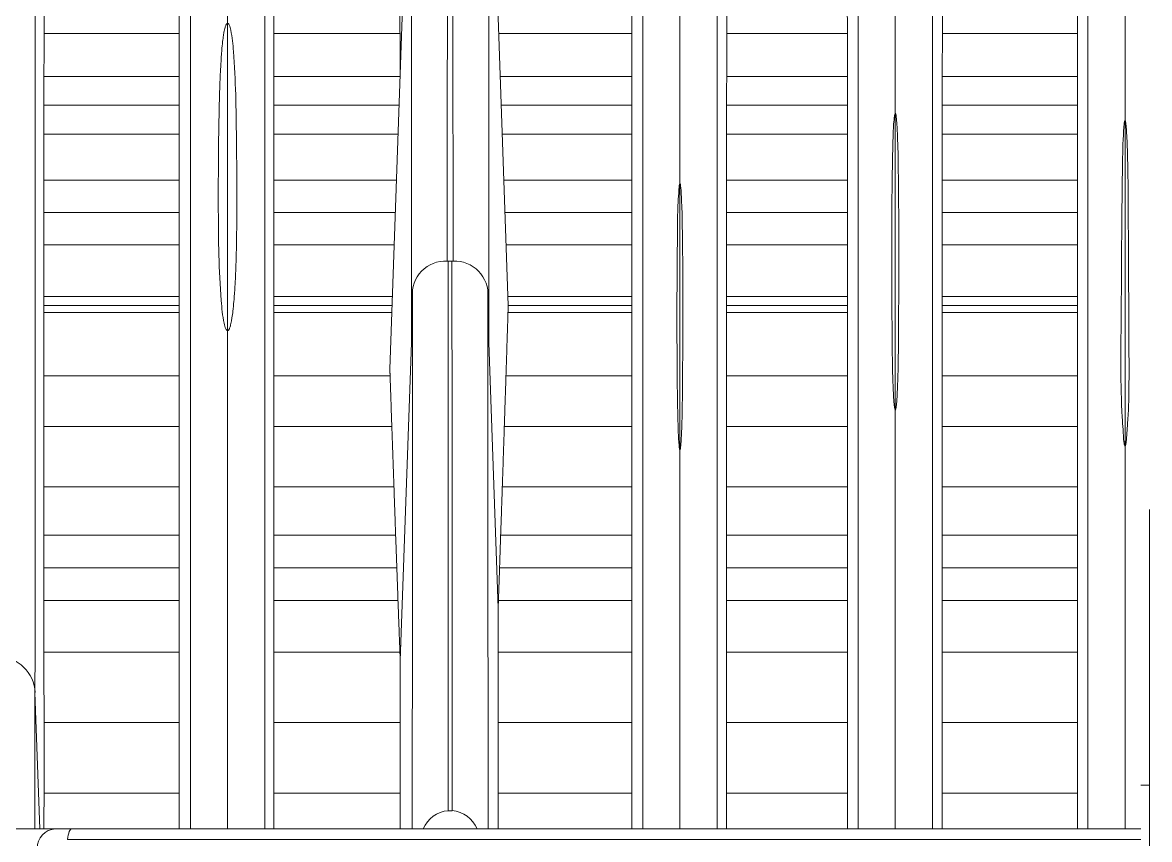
# Model space of a CAD drawing. Extents: x 9.3 to 87, y 1.1 to 68.8.
# Drawn here: x 36.271 to 37.841, y 60.693 to 61.831 of the extents above; entities that cross this region are included whole.
import ezdxf

# ---------------------------------------------------------------- set-up
doc = ezdxf.new("R2010")
doc.units = 0
doc.header["$MEASUREMENT"] = 0
doc.linetypes.add('SLD-Solid', pattern=[0])
doc.layers.add('OBJECT', color=7, linetype='CONTINUOUS')

msp = doc.modelspace()

# ---------------------------------------------------------------- linework, layer by layer
at = {"layer": 'OBJECT', "linetype": 'SLD-Solid', "lineweight": 15}
for p, q in [((36.7825, 61.3486), (36.8132, 62.2257)), ((36.9199, 62.2257), (36.9474, 61.4372)), ((36.5565, 61.402), (36.5565, 61.8303)), ((36.301, 61.8161), (36.4891, 61.8161)), ((36.621, 61.8161), (36.7967, 61.8161)), ((36.9342, 61.8161), (37.1194, 61.8161)), ((37.2518, 61.8161), (37.4198, 61.8161)), ((37.5521, 61.8161), (37.7401, 61.8161)), ((36.3008, 61.7559), (36.4891, 61.7559)), ((36.6209, 61.7559), (36.7968, 61.7559)), ((36.9363, 61.7559), (37.1195, 61.7559)), ((37.2517, 61.7559), (37.4199, 61.7559)), ((37.552, 61.7559), (37.7402, 61.7559)), ((36.3007, 61.7162), (36.4891, 61.7162)), ((36.6209, 61.7162), (36.7954, 61.7162)), ((36.9377, 61.7162), (37.1196, 61.7162)), ((37.2516, 61.7162), (37.4199, 61.7162)), ((37.5519, 61.7162), (37.7403, 61.7162)), ((37.4865, 61.705), (37.4865, 61.2913)), ((37.8065, 61.6948), (37.8065, 61.2471)), ((36.3007, 61.6757), (36.4892, 61.6757)), ((36.6209, 61.6757), (36.794, 61.6757)), ((36.9391, 61.6757), (37.1196, 61.6757)), ((37.2516, 61.6757), (37.42, 61.6757)), ((37.5519, 61.6757), (37.7403, 61.6757)), ((36.3006, 61.6116), (36.4892, 61.6116)), ((36.6209, 61.6116), (36.7917, 61.6116)), ((36.9414, 61.6116), (37.1197, 61.6116)), ((37.1865, 61.6071), (37.1865, 61.2359)), ((37.2516, 61.6116), (37.42, 61.6116)), ((37.5518, 61.6116), (37.7404, 61.6116)), ((36.3006, 61.5668), (36.4892, 61.5668)), ((36.6209, 61.5668), (36.7902, 61.5668)), ((36.9429, 61.5668), (37.1197, 61.5668)), ((37.2515, 61.5668), (37.42, 61.5668)), ((37.5518, 61.5668), (37.7404, 61.5668)), ((36.3006, 61.5214), (36.4892, 61.5214)), ((36.6208, 61.5214), (36.7886, 61.5214)), ((36.9445, 61.5214), (37.1197, 61.5214)), ((37.2515, 61.5214), (37.42, 61.5214)), ((37.5518, 61.5214), (37.7404, 61.5214)), ((36.864, 61.499), (36.8691, 61.499)), ((36.3006, 61.4497), (36.4892, 61.4497)), ((36.6208, 61.4497), (36.7861, 61.4497)), ((36.947, 61.4497), (37.1197, 61.4497)), ((37.2515, 61.4497), (37.42, 61.4497)), ((37.5518, 61.4497), (37.7404, 61.4497)), ((36.3006, 61.4371), (36.4892, 61.4371)), ((36.6208, 61.4371), (36.7856, 61.4371)), ((36.9474, 61.4371), (37.1197, 61.4371)), ((37.2515, 61.4371), (37.42, 61.4371)), ((37.5518, 61.4371), (37.7404, 61.4371)), ((36.3006, 61.4272), (36.4892, 61.4272)), ((36.6208, 61.4272), (36.7853, 61.4272)), ((36.9471, 61.4272), (37.1197, 61.4272)), ((37.2515, 61.4272), (37.42, 61.4272)), ((37.5518, 61.4272), (37.7404, 61.4272)), ((36.7971, 60.9419), (36.8126, 61.3854)), ((36.9205, 61.3854), (36.9334, 61.0156)), ((36.3007, 61.3392), (36.4892, 61.3392)), ((36.6208, 61.3392), (36.7829, 61.3392)), ((36.9443, 61.3392), (37.1197, 61.3392)), ((37.2515, 61.3392), (37.42, 61.3392)), ((37.5518, 61.3392), (37.7404, 61.3392)), ((36.3007, 61.2687), (36.4892, 61.2687)), ((36.6208, 61.2687), (36.7853, 61.2687)), ((36.942, 61.2687), (37.1197, 61.2687)), ((37.2515, 61.2687), (37.42, 61.2687)), ((37.5518, 61.2687), (37.7404, 61.2687)), ((37.8065, 61.2471), (37.8065, 61.2411)), ((36.3008, 61.1843), (36.4892, 61.1843)), ((36.6208, 61.1843), (36.7883, 61.1843)), ((36.9392, 61.1843), (37.1197, 61.1843)), ((37.2515, 61.1843), (37.42, 61.1843)), ((37.5518, 61.1843), (37.7404, 61.1843)), ((37.8405, 60.4527), (37.8405, 61.1527)), ((36.3008, 61.1172), (36.4892, 61.1172)), ((36.6208, 61.1172), (36.7906, 61.1172)), ((36.9369, 61.1172), (37.1197, 61.1172)), ((37.2515, 61.1172), (37.42, 61.1172)), ((37.5518, 61.1172), (37.7404, 61.1172)), ((36.3008, 61.0718), (36.4892, 61.0718)), ((36.6208, 61.0718), (36.7923, 61.0718)), ((36.9354, 61.0718), (37.1197, 61.0718)), ((37.2516, 61.0718), (37.42, 61.0718)), ((37.5518, 61.0718), (37.7403, 61.0718)), ((36.3008, 61.0262), (36.4892, 61.0262)), ((36.6209, 61.0262), (36.7939, 61.0262)), ((36.9338, 61.0262), (37.1197, 61.0262)), ((37.2516, 61.0262), (37.42, 61.0262)), ((37.5518, 61.0262), (37.7403, 61.0262)), ((36.3008, 60.9541), (36.4891, 60.9541)), ((36.6209, 60.9541), (36.7966, 60.9541)), ((36.9334, 60.9541), (37.1197, 60.9541)), ((37.2516, 60.9541), (37.42, 60.9541)), ((37.5519, 60.9541), (37.7403, 60.9541)), ((36.295, 60.7082), (36.2883, 60.8978)), ((36.3009, 60.8564), (36.4891, 60.8564)), ((36.6209, 60.8564), (36.7971, 60.8564)), ((36.9335, 60.8564), (37.1196, 60.8564)), ((37.2516, 60.8564), (37.42, 60.8564)), ((37.5519, 60.8564), (37.7403, 60.8564)), ((37.8405, 60.8647), (37.8405, 60.7796)), ((37.8285, 60.769), (37.8405, 60.769)), ((36.3009, 60.7577), (36.489, 60.7577)), ((36.621, 60.7577), (36.797, 60.7577)), ((36.9335, 60.7577), (37.1196, 60.7577)), ((37.2516, 60.7577), (37.4199, 60.7577)), ((37.5519, 60.7577), (37.7403, 60.7577)), ((36.8694, 60.7333), (36.8637, 60.7333)), ((36.3398, 60.7082), (37.8285, 60.7082)), ((37.8285, 60.6932), (36.3334, 60.6932))]:
    msp.add_line(p, q, dxfattribs=at)
at = {"layer": 'OBJECT', "linetype": 'SLD-Solid', "lineweight": 15, "flags": 128}
for points in [[(36.8137, 60.7082), (36.8137, 60.716), (36.8139, 61.0348), (36.814, 61.2337), (36.8141, 61.428), (36.8141, 61.428), (36.8141, 61.428)], [(36.3334, 60.6932), (36.334, 60.6965), (36.3346, 60.6994), (36.3353, 60.702), (36.3361, 60.7042), (36.337, 60.7059), (36.3379, 60.7072), (36.3388, 60.708), (36.3398, 60.7082)]]:
    msp.add_lwpolyline(points, dxfattribs=at)
at = {"layer": 'OBJECT', "linetype": 'SLD-Solid', "lineweight": 15}
for centre, radius, start, end in [((39.6305, 58.505), 5.5875, 120.603, 147.3556), ((36.8599, 61.453), 0.046, 86.8597, 185.1949), ((36.8728, 61.4526), 0.0464, 355.3074, 92.6376), ((37.8065, 61.1656), 0.0815, 89.9997, 91.1507), ((37.8065, 61.1656), 0.0815, 88.8496, 90), ((36.2362, 60.8958), 0.0522, 2.1743, 89.646), ((36.8664, 60.6932), 0.0402, 93.875, 158.0768), ((36.8659, 60.6922), 0.0413, 22.8209, 85.1126), ((36.3189, 60.6806), 0.0277, 94.245, 179.5168)]:
    msp.add_arc(centre, radius, start, end, dxfattribs=at)
for points, knots in [([(37.5385, 62.9881), (37.5385, 62.9734), (37.5385, 62.9445), (37.5385, 62.8602), (37.5385, 62.7487), (37.5385, 62.6186), (37.5384, 62.4922), (37.5384, 62.343), (37.5384, 62.1642), (37.5384, 61.9626), (37.5384, 61.7147), (37.5383, 61.4055), (37.5383, 61.054), (37.5383, 60.8153), (37.5383, 60.7082)], [0, 0, 0, 0, 0.081177, 0.159217, 0.232708, 0.300406, 0.362349, 0.419558, 0.50233, 0.578909, 0.650985, 0.773644, 0.898475, 1, 1, 1, 1]), ([(37.7548, 60.7082), (37.7548, 60.7844), (37.7548, 60.9644), (37.7548, 61.2344), (37.7547, 61.5186), (37.7547, 61.7947), (37.7547, 62.0333), (37.7547, 62.2445), (37.7547, 62.4231), (37.7547, 62.5924), (37.7546, 62.7525), (37.7546, 62.8866), (37.7546, 62.9465), (37.7546, 62.9767)], [0, 0, 0, 0, 0.077932, 0.184108, 0.285308, 0.387055, 0.49457, 0.569928, 0.649851, 0.733699, 0.820681, 0.90968, 1, 1, 1, 1]), ([(37.4348, 60.7082), (37.4348, 60.7854), (37.4348, 60.9672), (37.4347, 61.2402), (37.4347, 61.528), (37.4347, 61.7713), (37.4347, 61.977), (37.4347, 62.1528), (37.4347, 62.3334), (37.4346, 62.5103), (37.4346, 62.6174), (37.4346, 62.6739)], [0, 0, 0, 0, 0.099873, 0.2355, 0.365637, 0.497369, 0.584163, 0.675797, 0.773785, 0.880649, 1, 1, 1, 1]), ([(36.5048, 60.7082), (36.5048, 60.7718), (36.5048, 60.9268), (36.5048, 61.1566), (36.5048, 61.3925), (36.5048, 61.606), (36.5048, 61.8065), (36.5048, 61.9891), (36.5048, 62.1479), (36.5048, 62.2873), (36.5048, 62.4203), (36.5048, 62.5179), (36.5048, 62.5819), (36.5048, 62.5901), (36.5048, 62.5943)], [0, 0, 0, 0, 0.066356, 0.161917, 0.250698, 0.333003, 0.414637, 0.501472, 0.574865, 0.652844, 0.735333, 0.821362, 0.909911, 1, 1, 1, 1]), ([(36.6083, 62.5943), (36.6083, 62.5905), (36.6083, 62.583), (36.6083, 62.5244), (36.6083, 62.4354), (36.6083, 62.3117), (36.6083, 62.1799), (36.6083, 62.0412), (36.6083, 61.8964), (36.6083, 61.7353), (36.6083, 61.5588), (36.6083, 61.3542), (36.6083, 61.1286), (36.6083, 60.9114), (36.6083, 60.7665), (36.6083, 60.7082)], [0, 0, 0, 0, 0.08602, 0.170676, 0.253119, 0.332476, 0.407805, 0.478951, 0.545935, 0.608976, 0.68551, 0.763919, 0.848697, 0.939215, 1, 1, 1, 1]), ([(37.1348, 60.7082), (37.1348, 60.7776), (37.1348, 60.9454), (37.1347, 61.2013), (37.1347, 61.4764), (37.1347, 61.7266), (37.1347, 61.9557), (37.1347, 62.1714), (37.1346, 62.3903), (37.1346, 62.5141), (37.1346, 62.5789)], [0, 0, 0, 0, 0.094349, 0.228152, 0.359405, 0.493317, 0.604407, 0.724289, 0.855845, 1, 1, 1, 1]), ([(37.2385, 62.5789), (37.2384, 62.5238), (37.2384, 62.4178), (37.2384, 62.2361), (37.2384, 62.0502), (37.2384, 61.8706), (37.2384, 61.6917), (37.2384, 61.4334), (37.2383, 61.1105), (37.2383, 60.8335), (37.2383, 60.7082)], [0, 0, 0, 0, 0.123187, 0.237244, 0.342546, 0.440387, 0.532893, 0.622018, 0.829104, 1, 1, 1, 1]), ([(36.2883, 60.8978), (36.2884, 60.9983), (36.2884, 61.1959), (36.2884, 61.4603), (36.2884, 61.688), (36.2884, 61.8787), (36.2884, 62.0368), (36.2885, 62.1742), (36.2885, 62.281), (36.2885, 62.3487), (36.2885, 62.3576), (36.2885, 62.3621)], [0, 0, 0, 0, 0.130922, 0.257354, 0.375016, 0.481399, 0.581339, 0.679843, 0.783111, 0.890386, 1, 1, 1, 1]), ([(36.8631, 62.3222), (36.8631, 62.293), (36.863, 62.147), (36.8628, 61.8731), (36.8624, 61.6297), (36.8624, 61.499), (36.8624, 61.499)], [0, 0, 0, 0, 0.10881, 0.544285, 0.999997, 1, 1, 1, 1]), ([(36.8707, 61.499), (36.8707, 61.499), (36.8707, 61.5614), (36.8704, 61.7288), (36.8702, 62.0063), (36.8701, 62.2169), (36.87, 62.3222)], [0, 0, 0, 0, 0.000003, 0.217703, 0.608618, 1, 1, 1, 1]), ([(36.5565, 62.2245), (36.5565, 62.155), (36.5565, 62.0353), (36.5565, 61.8909), (36.5565, 61.8303)], [0, 0, 0, 0, 0.580628, 1, 1, 1, 1]), ([(36.8126, 61.3854), (36.8126, 61.3854), (36.8126, 61.4163), (36.8127, 61.5677), (36.8129, 61.8528), (36.8132, 62.0963), (36.8132, 62.2257), (36.8132, 62.2257)], [0, 0, 0, 0, 0.000003, 0.107059, 0.535369, 0.999998, 1, 1, 1, 1]), ([(36.9199, 62.2257), (36.9199, 62.2257), (36.9199, 62.0866), (36.9202, 61.882), (36.9204, 61.5989), (36.9205, 61.4577), (36.9205, 61.3854), (36.9205, 61.3854)], [0, 0, 0, 0, 0.000002, 0.499459, 0.749669, 0.999997, 1, 1, 1, 1]), ([(37.8065, 61.6948), (37.8065, 61.754), (37.8065, 61.8615), (37.8065, 61.9637), (37.8065, 62.0095)], [0, 0, 0, 0, 0.551649, 1, 1, 1, 1]), ([(37.4865, 61.9892), (37.4865, 61.9367), (37.4865, 61.8441), (37.4865, 61.747), (37.4865, 61.705)], [0, 0, 0, 0, 0.567807, 1, 1, 1, 1]), ([(37.1865, 61.9627), (37.1865, 61.8971), (37.1865, 61.782), (37.1865, 61.6597), (37.1865, 61.6071)], [0, 0, 0, 0, 0.570137, 1, 1, 1, 1]), ([(36.5565, 61.402), (36.5564, 61.402), (36.5562, 61.4021), (36.5557, 61.4023), (36.5549, 61.403), (36.5531, 61.4064), (36.5498, 61.4201), (36.5443, 61.4757), (36.5433, 61.5736), (36.5439, 61.6731), (36.5455, 61.7401), (36.5469, 61.7702), (36.5482, 61.7902), (36.5495, 61.8036), (36.5506, 61.8125), (36.5517, 61.8185), (36.5525, 61.8225), (36.5533, 61.8252), (36.5539, 61.827), (36.5544, 61.8282), (36.5549, 61.829), (36.5553, 61.8296), (36.5557, 61.83), (36.5561, 61.8302), (36.5563, 61.8303), (36.5565, 61.8303), (36.5565, 61.8303)], [0, 0, 0, 0, 0.000522, 0.001189, 0.002443, 0.006959, 0.024865, 0.096172, 0.38105, 0.68937, 0.791599, 0.860055, 0.905918, 0.936663, 0.957291, 0.971145, 0.980463, 0.986744, 0.99099, 0.993874, 0.995846, 0.99721, 0.99864, 0.999214, 0.999697, 1, 1, 1, 1]), ([(36.5565, 61.8303), (36.5566, 61.8303), (36.5568, 61.8303), (36.5572, 61.8301), (36.558, 61.8294), (36.5597, 61.8263), (36.5628, 61.8134), (36.5677, 61.7611), (36.5689, 61.6825), (36.5697, 61.5827), (36.5691, 61.5133), (36.5671, 61.4663), (36.5656, 61.445), (36.5642, 61.4307), (36.5629, 61.4211), (36.5618, 61.4147), (36.5609, 61.4104), (36.5601, 61.4075), (36.5594, 61.4055), (36.5588, 61.4043), (36.5583, 61.4033), (36.5578, 61.4027), (36.5573, 61.4023), (36.557, 61.4021), (36.5567, 61.402), (36.5565, 61.402)], [0, 0, 0, 0, 0.000435, 0.000993, 0.002039, 0.006642, 0.024814, 0.097193, 0.386386, 0.588582, 0.793128, 0.860987, 0.906473, 0.936983, 0.957465, 0.971232, 0.980501, 0.986757, 0.990995, 0.993881, 0.995864, 0.997741, 0.998586, 0.99944, 1, 1, 1, 1]), ([(37.4865, 61.2913), (37.4865, 61.2913), (37.4865, 61.2913), (37.4864, 61.2914), (37.4863, 61.2915), (37.486, 61.2921), (37.4854, 61.2948), (37.4842, 61.3059), (37.4823, 61.3503), (37.4817, 61.4593), (37.4812, 61.5746), (37.4832, 61.6635), (37.4839, 61.6898), (37.4854, 61.7008), (37.4857, 61.7039), (37.4863, 61.7049), (37.4864, 61.705), (37.4865, 61.705), (37.4865, 61.705), (37.4865, 61.705)], [0, 0, 0, 0, 0.000092, 0.000213, 0.000438, 0.001219, 0.004987, 0.019957, 0.079767, 0.318941, 0.797168, 0.916846, 0.976689, 0.991651, 0.999148, 0.999618, 0.999855, 0.999953, 1, 1, 1, 1]), ([(37.4865, 61.705), (37.4865, 61.705), (37.4866, 61.705), (37.4866, 61.705), (37.4867, 61.705), (37.4867, 61.7049), (37.4868, 61.7048), (37.4869, 61.7046), (37.4871, 61.7042), (37.4877, 61.7019), (37.4887, 61.6918), (37.4901, 61.6661), (37.4916, 61.5784), (37.4914, 61.4631), (37.4909, 61.3531), (37.489, 61.3067), (37.4878, 61.2951), (37.4871, 61.2922), (37.4868, 61.2915), (37.4867, 61.2914), (37.4866, 61.2913), (37.4866, 61.2913), (37.4865, 61.2913)], [0, 0, 0, 0, 0.000034, 0.000095, 0.000216, 0.000365, 0.000685, 0.001002, 0.001923, 0.003764, 0.01849, 0.077369, 0.195114, 0.665634, 0.916259, 0.978931, 0.994615, 0.998554, 0.999551, 0.999782, 0.999905, 1, 1, 1, 1]), ([(37.8049, 61.247), (37.8041, 61.2585), (37.7998, 61.316), (37.8017, 61.4431), (37.8018, 61.5734), (37.8034, 61.6619), (37.8048, 61.685), (37.8054, 61.6915), (37.806, 61.694), (37.8062, 61.6944), (37.8063, 61.6946), (37.8064, 61.6947), (37.8065, 61.6947), (37.8065, 61.6948), (37.8065, 61.6948), (37.8065, 61.6948)], [0, 0, 0, 0, 0.075373, 0.376432, 0.837708, 0.953137, 0.981996, 0.99643, 0.998235, 0.999138, 0.99959, 0.999817, 0.999931, 0.999976, 1, 1, 1, 1]), ([(37.8065, 61.6948), (37.8065, 61.6948), (37.8066, 61.6948), (37.8066, 61.6948), (37.8066, 61.6947), (37.8067, 61.6947), (37.8068, 61.6946), (37.8069, 61.6943), (37.8072, 61.6935), (37.8075, 61.6917), (37.808, 61.6882), (37.8085, 61.6812), (37.8105, 61.6427), (37.8112, 61.5409), (37.8118, 61.4079), (37.8124, 61.298), (37.8089, 61.2555), (37.8082, 61.247)], [0, 0, 0, 0, 0.000004, 0.000043, 0.000132, 0.000204, 0.000423, 0.000858, 0.002599, 0.006075, 0.013025, 0.026924, 0.054721, 0.277103, 0.7219, 0.944334, 1, 1, 1, 1]), ([(37.1865, 61.2359), (37.1865, 61.2359), (37.1865, 61.2359), (37.1865, 61.236), (37.1863, 61.2361), (37.1861, 61.2366), (37.1857, 61.2385), (37.1848, 61.2466), (37.1834, 61.2789), (37.1825, 61.3584), (37.1822, 61.4549), (37.1832, 61.5378), (37.1834, 61.5793), (37.1855, 61.598), (37.1855, 61.6056), (37.1864, 61.607), (37.1864, 61.6071), (37.1865, 61.6071), (37.1865, 61.6071), (37.1865, 61.6071), (37.1865, 61.6071)], [0, 0, 0, 0, 0.000074, 0.000169, 0.000348, 0.001121, 0.004172, 0.016323, 0.064876, 0.259041, 0.647344, 0.841485, 0.938556, 0.987097, 0.999253, 0.999633, 0.999824, 0.999893, 0.999963, 1, 1, 1, 1]), ([(37.1865, 61.6071), (37.1866, 61.6071), (37.1866, 61.6071), (37.1866, 61.6071), (37.1867, 61.607), (37.187, 61.6065), (37.1874, 61.6046), (37.1883, 61.5968), (37.1898, 61.5653), (37.1907, 61.487), (37.1907, 61.389), (37.19, 61.302), (37.1891, 61.2613), (37.188, 61.2441), (37.1875, 61.2389), (37.187, 61.2368), (37.1868, 61.2362), (37.1867, 61.236), (37.1866, 61.236), (37.1866, 61.2359), (37.1866, 61.2359), (37.1865, 61.2359), (37.1865, 61.2359)], [0, 0, 0, 0, 0.000076, 0.000176, 0.000361, 0.001009, 0.00413, 0.016532, 0.066082, 0.264225, 0.660486, 0.858604, 0.957666, 0.982432, 0.994818, 0.997915, 0.999468, 0.999733, 0.999823, 0.999913, 0.999966, 1, 1, 1, 1]), ([(36.8624, 61.499), (36.8624, 61.499), (36.8624, 61.499), (36.8624, 61.499), (36.8624, 61.4989)], [0, 0, 0, 0, 0.030106, 1, 1, 1, 1]), ([(36.864, 61.499), (36.864, 61.4742), (36.864, 61.35), (36.8639, 61.1577), (36.8638, 60.9258), (36.8637, 60.7955), (36.8637, 60.7333)], [0, 0, 0, 0, 0.101586, 0.508022, 0.765103, 1, 1, 1, 1]), ([(36.8694, 60.7333), (36.8694, 60.7813), (36.8693, 60.9376), (36.8692, 61.1959), (36.8691, 61.3979), (36.8691, 61.499)], [0, 0, 0, 0, 0.180796, 0.589987, 1, 1, 1, 1]), ([(36.8707, 61.4989), (36.8707, 61.499), (36.8707, 61.499), (36.8707, 61.499), (36.8707, 61.499)], [0, 0, 0, 0, 0.969894, 1, 1, 1, 1]), ([(36.8141, 61.4488), (36.8139, 61.4384), (36.8134, 61.4177), (36.8129, 61.3961), (36.8126, 61.3854)], [0, 0, 0, 0, 0.498857, 1, 1, 1, 1]), ([(36.8141, 61.428), (36.8141, 61.428), (36.8141, 61.4351), (36.8141, 61.442), (36.8141, 61.4488)], [0, 0, 0, 0, 0.000082, 1, 1, 1, 1]), ([(36.9205, 61.3854), (36.9203, 61.3937), (36.9197, 61.4153), (36.9193, 61.4361), (36.919, 61.4488)], [0, 0, 0, 0, 0.387466, 1, 1, 1, 1]), ([(36.919, 61.4488), (36.919, 61.442), (36.919, 61.4351), (36.919, 61.428), (36.919, 61.428)], [0, 0, 0, 0, 0.999918, 1, 1, 1, 1]), ([(36.919, 61.428), (36.919, 61.428), (36.919, 61.3087), (36.9192, 61.1065), (36.9193, 60.865), (36.9193, 60.7523), (36.9193, 60.7082)], [0, 0, 0, 0, 0.000003, 0.548311, 0.823253, 1, 1, 1, 1]), ([(36.5565, 61.402), (36.5565, 61.3403), (36.5565, 61.2131), (36.5565, 60.9833), (36.5565, 60.8102), (36.5565, 60.7082)], [0, 0, 0, 0, 0.27922, 0.57526, 1, 1, 1, 1]), ([(37.4865, 61.2913), (37.4865, 61.1787), (37.4865, 60.9881), (37.4865, 60.7895), (37.4865, 60.7082)], [0, 0, 0, 0, 0.590953, 1, 1, 1, 1]), ([(37.8065, 61.2411), (37.8065, 61.2411), (37.8065, 61.2411), (37.8064, 61.2412), (37.8062, 61.2414), (37.8058, 61.2422), (37.8053, 61.2442), (37.8051, 61.2459), (37.8049, 61.247)], [0, 0, 0, 0, 0.008152, 0.01895, 0.038891, 0.124454, 0.462158, 1, 1, 1, 1]), ([(37.8082, 61.247), (37.8081, 61.2464), (37.8079, 61.2453), (37.8077, 61.2439), (37.8074, 61.2429), (37.8073, 61.2423), (37.8071, 61.2419), (37.807, 61.2416), (37.8069, 61.2414), (37.8068, 61.2413), (37.8067, 61.2412), (37.8066, 61.2411), (37.8066, 61.2411), (37.8065, 61.2411)], [0, 0, 0, 0, 0.326158, 0.544988, 0.692102, 0.791242, 0.858308, 0.903966, 0.935333, 0.96621, 0.979398, 0.992715, 1, 1, 1, 1]), ([(37.1865, 61.2359), (37.1865, 61.1326), (37.1865, 60.9599), (37.1865, 60.7804), (37.1865, 60.7082)], [0, 0, 0, 0, 0.598067, 1, 1, 1, 1]), ([(37.8065, 60.7082), (37.8065, 60.8047), (37.8065, 60.9855), (37.8065, 61.1598), (37.8065, 61.2411)], [0, 0, 0, 0, 0.533753, 1, 1, 1, 1]), ([(36.2883, 60.7082), (36.2883, 60.7332), (36.2883, 60.7973), (36.2883, 60.8597), (36.2883, 60.8978)], [0, 0, 0, 0, 0.388563, 1, 1, 1, 1]), ([(36.3168, 60.7082), (36.3194, 60.7082), (36.3226, 60.7082), (36.3304, 60.7082), (36.3349, 60.7082), (36.3398, 60.7082)], [0, 0, 0, 0, 0.5, 0.5, 1, 1, 1, 1])]:
    msp.add_open_spline(points, degree=3, knots=knots, dxfattribs=at)
for points, degree in [([(36.301, 61.8542), (36.301, 61.8161)], 1), ([(36.4891, 61.8161), (36.489, 61.8542)], 1), ([(36.621, 61.8542), (36.621, 61.8161)], 1), ([(36.7967, 61.8161), (36.7966, 61.8542)], 1), ([(37.1194, 61.8161), (37.1194, 61.8542)], 1), ([(37.2519, 61.8542), (37.2518, 61.8161)], 1), ([(37.4198, 61.8161), (37.4197, 61.8542)], 1), ([(37.5521, 61.8542), (37.5521, 61.8161)], 1), ([(37.7401, 61.8161), (37.7401, 61.8542)], 1), ([(36.301, 61.8161), (36.3008, 61.7559)], 1), ([(36.4891, 61.7559), (36.4891, 61.8161)], 1), ([(36.621, 61.8161), (36.6209, 61.7559)], 1), ([(36.7969, 61.7612), (36.7967, 61.8161)], 1), ([(37.1195, 61.7559), (37.1194, 61.8161)], 1), ([(37.2518, 61.8161), (37.2517, 61.7559)], 1), ([(37.4199, 61.7559), (37.4198, 61.8161)], 1), ([(37.5521, 61.8161), (37.552, 61.7559)], 1), ([(37.7402, 61.7559), (37.7401, 61.8161)], 1), ([(36.3008, 61.7559), (36.3007, 61.7162)], 1), ([(36.4891, 61.7162), (36.4891, 61.7559)], 1), ([(36.6209, 61.7559), (36.6209, 61.7162)], 1), ([(37.1196, 61.7162), (37.1195, 61.7559)], 1), ([(37.2517, 61.7559), (37.2516, 61.7162)], 1), ([(37.4199, 61.7162), (37.4199, 61.7559)], 1), ([(37.552, 61.7559), (37.5519, 61.7162)], 1), ([(37.7403, 61.7162), (37.7402, 61.7559)], 1), ([(36.3007, 61.7162), (36.3007, 61.6757)], 1), ([(36.4892, 61.6757), (36.4891, 61.7162)], 1), ([(36.6209, 61.7162), (36.6209, 61.6757)], 1), ([(37.1196, 61.6757), (37.1196, 61.7162)], 1), ([(37.2516, 61.7162), (37.2516, 61.6757)], 1), ([(37.42, 61.6757), (37.4199, 61.7162)], 1), ([(37.5519, 61.7162), (37.5519, 61.6757)], 1), ([(37.7403, 61.6757), (37.7403, 61.7162)], 1), ([(36.3007, 61.6757), (36.3006, 61.6116)], 1), ([(36.4892, 61.6116), (36.4892, 61.6757)], 1), ([(36.6209, 61.6757), (36.6209, 61.6116)], 1), ([(37.1197, 61.6116), (37.1196, 61.6757)], 1), ([(37.2516, 61.6757), (37.2516, 61.6116)], 1), ([(37.42, 61.6116), (37.42, 61.6757)], 1), ([(37.5519, 61.6757), (37.5518, 61.6116)], 1), ([(37.7404, 61.6116), (37.7403, 61.6757)], 1), ([(36.3006, 61.6116), (36.3006, 61.5668)], 1), ([(36.4892, 61.5668), (36.4892, 61.6116)], 1), ([(36.6209, 61.6116), (36.6209, 61.5668)], 1), ([(37.1197, 61.5668), (37.1197, 61.6116)], 1), ([(37.2516, 61.6116), (37.2515, 61.5668)], 1), ([(37.42, 61.5668), (37.42, 61.6116)], 1), ([(37.5518, 61.6116), (37.5518, 61.5668)], 1), ([(37.7404, 61.5668), (37.7404, 61.6116)], 1), ([(36.3006, 61.5668), (36.3006, 61.5214)], 1), ([(36.4892, 61.5214), (36.4892, 61.5668)], 1), ([(36.6209, 61.5668), (36.6208, 61.5214)], 1), ([(37.1197, 61.5214), (37.1197, 61.5668)], 1), ([(37.2515, 61.5668), (37.2515, 61.5214)], 1), ([(37.42, 61.5214), (37.42, 61.5668)], 1), ([(37.5518, 61.5668), (37.5518, 61.5214)], 1), ([(37.7404, 61.5214), (37.7404, 61.5668)], 1), ([(36.3006, 61.5214), (36.3006, 61.4497)], 1), ([(36.4892, 61.4497), (36.4892, 61.5214)], 1), ([(36.6208, 61.5214), (36.6208, 61.4497)], 1), ([(37.1197, 61.4497), (37.1197, 61.5214)], 1), ([(37.2515, 61.5214), (37.2515, 61.4497)], 1), ([(37.42, 61.4497), (37.42, 61.5214)], 1), ([(37.5518, 61.5214), (37.5518, 61.4497)], 1), ([(37.7404, 61.4497), (37.7404, 61.5214)], 1), ([(36.8624, 61.4989), (36.864, 61.499)], 1), ([(36.8691, 61.499), (36.8707, 61.4989)], 1), ([(36.3006, 61.4497), (36.3006, 61.4371)], 1), ([(36.4892, 61.4371), (36.4892, 61.4497)], 1), ([(36.6208, 61.4497), (36.6208, 61.4371)], 1), ([(37.1197, 61.4371), (37.1197, 61.4497)], 1), ([(37.2515, 61.4497), (37.2515, 61.4371)], 1), ([(37.42, 61.4371), (37.42, 61.4497)], 1), ([(37.5518, 61.4497), (37.5518, 61.4371)], 1), ([(37.7404, 61.4371), (37.7404, 61.4497)], 1), ([(36.3006, 61.4371), (36.3006, 61.4272)], 1), ([(36.4892, 61.4272), (36.4892, 61.4371)], 1), ([(36.6208, 61.4371), (36.6208, 61.4272)], 1), ([(36.9474, 61.4371), (36.9471, 61.4272)], 1), ([(36.9474, 61.4372), (36.9474, 61.4371)], 1), ([(37.1197, 61.4272), (37.1197, 61.4371)], 1), ([(37.2515, 61.4371), (37.2515, 61.4272)], 1), ([(37.42, 61.4272), (37.42, 61.4371)], 1), ([(37.5518, 61.4371), (37.5518, 61.4272)], 1), ([(37.7404, 61.4272), (37.7404, 61.4371)], 1), ([(36.3006, 61.4272), (36.3007, 61.3392)], 1), ([(36.4892, 61.3392), (36.4892, 61.4272)], 1), ([(36.6208, 61.4272), (36.6208, 61.3392)], 1), ([(36.9471, 61.4272), (36.9443, 61.3392)], 1), ([(37.1197, 61.3392), (37.1197, 61.4272)], 1), ([(37.2515, 61.4272), (37.2515, 61.3392)], 1), ([(37.42, 61.3392), (37.42, 61.4272)], 1), ([(37.5518, 61.4272), (37.5518, 61.3392)], 1), ([(37.7404, 61.3392), (37.7404, 61.4272)], 1), ([(36.3007, 61.3392), (36.3007, 61.2687)], 1), ([(36.4892, 61.2687), (36.4892, 61.3392)], 1), ([(36.6208, 61.3392), (36.6208, 61.2687)], 1), ([(36.7829, 61.3392), (36.7825, 61.3486)], 1), ([(36.7853, 61.2687), (36.7829, 61.3392)], 1), ([(36.9443, 61.3392), (36.942, 61.2687)], 1), ([(37.1197, 61.2687), (37.1197, 61.3392)], 1), ([(37.2515, 61.3392), (37.2515, 61.2687)], 1), ([(37.42, 61.2687), (37.42, 61.3392)], 1), ([(37.5518, 61.3392), (37.5518, 61.2687)], 1), ([(37.7404, 61.2687), (37.7404, 61.3392)], 1), ([(36.3007, 61.2687), (36.3008, 61.1843)], 1), ([(36.4892, 61.1843), (36.4892, 61.2687)], 1), ([(36.6208, 61.2687), (36.6208, 61.1843)], 1), ([(36.7883, 61.1843), (36.7853, 61.2687)], 1), ([(36.942, 61.2687), (36.9392, 61.1843)], 1), ([(37.1197, 61.1843), (37.1197, 61.2687)], 1), ([(37.2515, 61.2687), (37.2515, 61.1843)], 1), ([(37.42, 61.1843), (37.42, 61.2687)], 1), ([(37.5518, 61.2687), (37.5518, 61.1843)], 1), ([(37.7404, 61.1843), (37.7404, 61.2687)], 1), ([(36.3008, 61.1843), (36.3008, 61.1172)], 1), ([(36.4892, 61.1172), (36.4892, 61.1843)], 1), ([(36.6208, 61.1843), (36.6208, 61.1172)], 1), ([(36.7906, 61.1172), (36.7883, 61.1843)], 1), ([(36.9392, 61.1843), (36.9369, 61.1172)], 1), ([(37.1197, 61.1172), (37.1197, 61.1843)], 1), ([(37.2515, 61.1843), (37.2515, 61.1172)], 1), ([(37.42, 61.1172), (37.42, 61.1843)], 1), ([(37.5518, 61.1843), (37.5518, 61.1172)], 1), ([(37.7404, 61.1172), (37.7404, 61.1843)], 1), ([(36.3008, 61.1172), (36.3008, 61.0718)], 1), ([(36.4892, 61.0718), (36.4892, 61.1172)], 1), ([(36.6208, 61.1172), (36.6208, 61.0718)], 1), ([(36.7923, 61.0718), (36.7906, 61.1172)], 1), ([(36.9369, 61.1172), (36.9354, 61.0718)], 1), ([(37.1197, 61.0718), (37.1197, 61.1172)], 1), ([(37.2515, 61.1172), (37.2516, 61.0718)], 1), ([(37.42, 61.0718), (37.42, 61.1172)], 1), ([(37.5518, 61.1172), (37.5518, 61.0718)], 1), ([(37.7403, 61.0718), (37.7404, 61.1172)], 1), ([(36.3008, 61.0718), (36.3008, 61.0262)], 1), ([(36.4892, 61.0262), (36.4892, 61.0718)], 1), ([(36.6208, 61.0718), (36.6209, 61.0262)], 1), ([(36.7939, 61.0262), (36.7923, 61.0718)], 1), ([(36.9354, 61.0718), (36.9338, 61.0262)], 1), ([(37.1197, 61.0262), (37.1197, 61.0718)], 1), ([(37.2516, 61.0718), (37.2516, 61.0262)], 1), ([(37.42, 61.0262), (37.42, 61.0718)], 1), ([(37.5518, 61.0718), (37.5518, 61.0262)], 1), ([(37.7403, 61.0262), (37.7403, 61.0718)], 1), ([(36.3008, 61.0262), (36.3008, 60.9541)], 1), ([(36.4891, 60.9541), (36.4892, 61.0262)], 1), ([(36.6209, 61.0262), (36.6209, 60.9541)], 1), ([(36.7966, 60.9541), (36.7939, 61.0262)], 1), ([(36.9338, 61.0262), (36.9334, 61.0156)], 1), ([(37.1197, 60.9541), (37.1197, 61.0262)], 1), ([(37.2516, 61.0262), (37.2516, 60.9541)], 1), ([(37.42, 60.9541), (37.42, 61.0262)], 1), ([(37.5518, 61.0262), (37.5519, 60.9541)], 1), ([(37.7403, 60.9541), (37.7403, 61.0262)], 1), ([(36.9334, 61.0156), (36.9334, 60.9541)], 1), ([(36.3008, 60.9541), (36.3009, 60.8564)], 1), ([(36.4891, 60.8564), (36.4891, 60.9541)], 1), ([(36.6209, 60.9541), (36.6209, 60.8564)], 1), ([(36.7971, 60.9419), (36.7966, 60.9541)], 1), ([(36.9334, 60.9541), (36.9335, 60.8564)], 1), ([(37.1196, 60.8564), (37.1197, 60.9541)], 1), ([(37.2516, 60.9541), (37.2516, 60.8564)], 1), ([(37.42, 60.8564), (37.42, 60.9541)], 1), ([(37.5519, 60.9541), (37.5519, 60.8564)], 1), ([(37.7403, 60.8564), (37.7403, 60.9541)], 1), ([(36.7971, 60.8564), (36.7971, 60.9419)], 1), ([(36.3009, 60.8564), (36.3009, 60.7577)], 1), ([(36.489, 60.7577), (36.4891, 60.8564)], 1), ([(36.6209, 60.8564), (36.621, 60.7577)], 1), ([(36.797, 60.7577), (36.7971, 60.8564)], 1), ([(36.9335, 60.8564), (36.9335, 60.7577)], 1), ([(37.1196, 60.7577), (37.1196, 60.8564)], 1), ([(37.2516, 60.8564), (37.2516, 60.7577)], 1), ([(37.4199, 60.7577), (37.42, 60.8564)], 1), ([(37.5519, 60.8564), (37.5519, 60.7577)], 1), ([(37.7403, 60.7577), (37.7403, 60.8564)], 1), ([(36.3009, 60.7577), (36.3008, 60.7082)], 1), ([(36.489, 60.7082), (36.489, 60.7577)], 1), ([(36.621, 60.7577), (36.621, 60.7082)], 1), ([(36.797, 60.7082), (36.797, 60.7577)], 1), ([(36.9335, 60.7577), (36.9335, 60.7082)], 1), ([(37.1196, 60.7082), (37.1196, 60.7577)], 1), ([(37.2516, 60.7577), (37.2516, 60.7082)], 1), ([(37.4199, 60.7082), (37.4199, 60.7577)], 1), ([(37.5519, 60.7577), (37.5519, 60.7082)], 1), ([(37.7402, 60.7082), (37.7403, 60.7577)], 1), ([(36.1873, 60.7082), (36.2305, 60.7082), (36.2736, 60.7082), (36.3168, 60.7082)], 3)]:
    msp.add_open_spline(points, degree=degree, dxfattribs=at)

doc.saveas('drawing.dxf')
